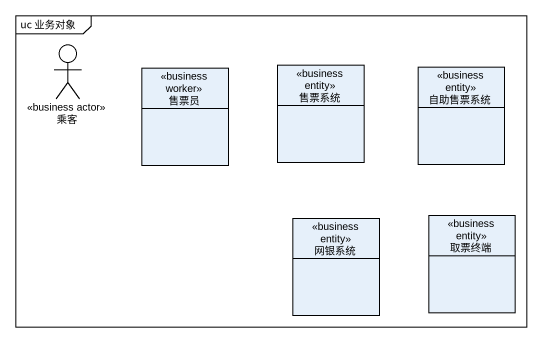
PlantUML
@startuml
mainframe uc 业务对象
allowmixing
hide circle
hide empty members
actor 乘客 <<business actor>>
class 售票员 <<business worker>>
class 售票系统 <<business entity>>
class 自助售票系统 <<business entity>>
class 网银系统 <<business entity>>
class 取票终端 <<business entity>>
@enduml
